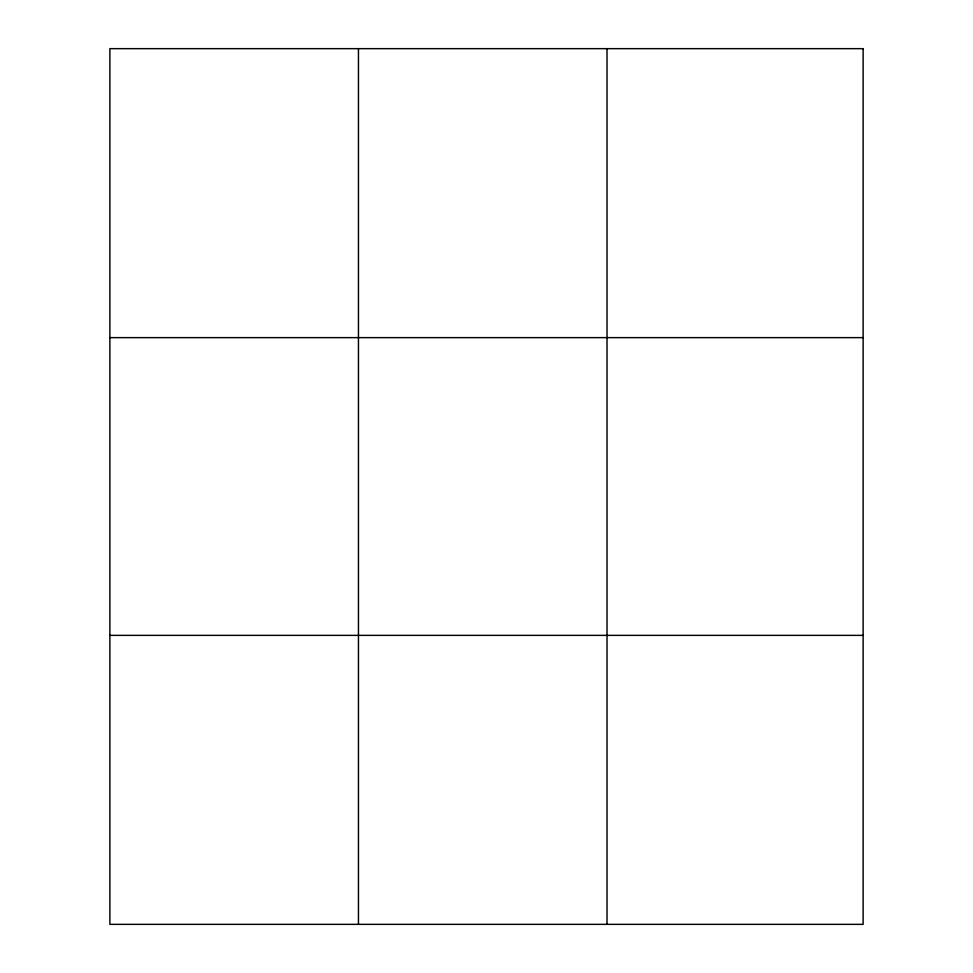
<?xml version="1.0" encoding="UTF-8"?>
<svg xmlns="http://www.w3.org/2000/svg" width="973" height="973" viewBox="0 0 973 973"><rect width="100%" height="100%" fill="white"/><g stroke="black" fill="none" stroke-linecap="round" stroke-linejoin="round"><path stroke-width="1.46" d="M358.453 924.35L358.453 48.65M607.018 924.35L607.018 48.65M109.876 337.631L863.124 337.631M109.876 635.369L863.124 635.369M863.124 48.65L863.124 924.35L109.876 924.35L109.876 48.65L863.124 48.65"/></g></svg>
